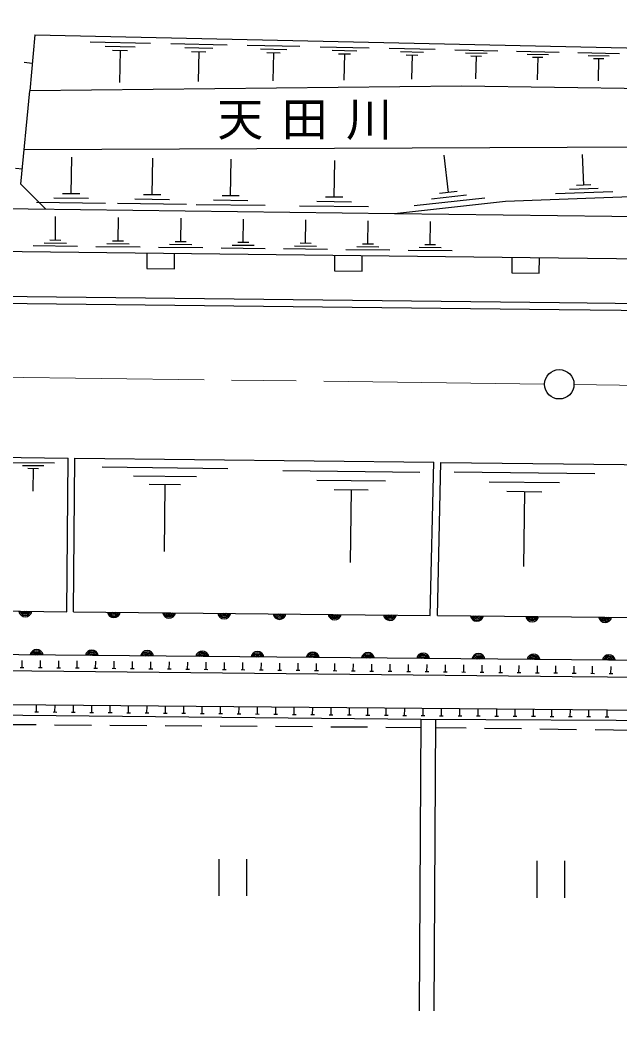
# Model space of a CAD drawing. Units: millimetres, scale not verified. Extents: x 40000 to 680000, y 20000 to 380000.
# Drawn here: x 437942 to 470532, y 256337 to 310851 of the extents above; entities that cross this region are included whole.
import ezdxf

# ---------------------------------------------------------------- set-up
doc = ezdxf.new("R2010")
doc.units = ezdxf.units.MM
doc.header["$LTSCALE"] = 1000
doc.linetypes.add('CHAIN', pattern=[18.5, 12, -1.5, 3.5, -1.5])
for name, color, linetype, lineweight in [('M-BGD', 7, 'Continuous', 25), ('M-BMK', 2, 'CHAIN', 13), ('M-BMK-SRVR', 3, 'Continuous', 25), ('M-STR-STRD', 7, 'Continuous', 25)]:
    doc.layers.add(name, color=color, linetype=linetype, lineweight=lineweight)
doc.layers.add('M-BMK-HTXT', color=7, linetype='Continuous')
doc.styles.add('ＭＳ ゴシック', font='')
doc.styles.get('ＭＳ ゴシック').set_extended_font_data('MS Gothic')

msp = doc.modelspace()

# ---------------------------------------------------------------- linework, layer by layer
at = {"layer": 'M-BGD'}
for p, q in [((438751, 310039), (438467, 307002)), ((441749, 309673), (445021, 309601)), ((442562, 309437), (444198, 309401)), ((442966, 309210), (443784, 309192)), ((443375, 309201), (443337, 307456)), ((446127, 309577), (449187, 309510)), ((446887, 309356), (448417, 309322)), ((447265, 309144), (448030, 309127)), ((447648, 309135), (447612, 307503)), ((450287, 309485), (453146, 309423)), ((450998, 309279), (452427, 309248)), ((454242, 309398), (456909, 309340)), ((454905, 309206), (456238, 309177)), ((458000, 309316), (460486, 309261)), ((458618, 309136), (459861, 309109)), ((461557, 309238), (463900, 309186)), ((464917, 309164), (467224, 309113)), ((438170, 308571), (438608, 308510)), ((451351, 309081), (452066, 309065)), ((451708, 309073), (451675, 307548)), ((455234, 309021), (455901, 309006)), ((455568, 309013), (455536, 307591)), ((458925, 308964), (459546, 308950)), ((459236, 308957), (459206, 307631)), ((462139, 309069), (463311, 309043)), ((462429, 308906), (463014, 308893)), ((462722, 308900), (462694, 307650)), ((465491, 308997), (466644, 308972)), ((465775, 308837), (466352, 308825)), ((466064, 308831), (466037, 307601)), ((468241, 309091), (470513, 309041)), ((468806, 308927), (469942, 308902)), ((469087, 308769), (469654, 308757)), ((469370, 308763), (469344, 307552)), ((437991, 301927), (438467, 307002)), ((440722, 301405), (440746, 303404)), ((445124, 301348), (445147, 303348)), ((449383, 301293), (449407, 303293)), ((455012, 301221), (455035, 303220)), ((461216, 301473), (460988, 303513)), ((468568, 301879), (468506, 303542)), ((437687, 302795), (438071, 302773)), ((437991, 301927), (439350, 300572)), ((461695, 301527), (460738, 301419)), ((470143, 301522), (467025, 301405)), ((469356, 301701), (467797, 301642)), ((468958, 301894), (468179, 301865)), ((442591, 300883), (438842, 300927)), ((441657, 301144), (439782, 301166)), ((441191, 301400), (440254, 301411)), ((446058, 301087), (444183, 301109)), ((445592, 301343), (444655, 301354)), ((450318, 301032), (448443, 301054)), ((449852, 301288), (448915, 301299)), ((455946, 300960), (454071, 300982)), ((455480, 301215), (454543, 301226)), ((463186, 301177), (459361, 300749)), ((462201, 301325), (460289, 301111)), ((446992, 300826), (443243, 300871)), ((451252, 300771), (447503, 300816)), ((456880, 300699), (453131, 300743)), ((439861, 298878), (439876, 300165)), ((443268, 298837), (443284, 300121)), ((446670, 298796), (446686, 300077)), ((450067, 298755), (450082, 300033)), ((453457, 298714), (453472, 299989)), ((456842, 298674), (456857, 299946)), ((460224, 298634), (460239, 299904)), ((440162, 298874), (439559, 298881)), ((443569, 298833), (442968, 298840)), ((446971, 298792), (446370, 298799)), ((450366, 298752), (449767, 298759)), ((441064, 298542), (438650, 298570)), ((440462, 298710), (439255, 298724)), ((444469, 298501), (442061, 298530)), ((443869, 298669), (442665, 298683)), ((447868, 298461), (445466, 298490)), ((447269, 298629), (446068, 298643)), ((451261, 298421), (448865, 298450)), ((450664, 298588), (449466, 298602)), ((454649, 298382), (452258, 298410)), ((454053, 298548), (452858, 298562)), ((453756, 298711), (453158, 298718)), ((458031, 298342), (455646, 298370)), ((457436, 298508), (456244, 298522)), ((457140, 298670), (456544, 298677)), ((461411, 298302), (459029, 298330)), ((460817, 298468), (459626, 298482)), ((460521, 298630), (459926, 298637)), ((421043, 287265), (440564, 287040)), ((437498, 286803), (439813, 286777)), ((440491, 278692), (440564, 287040)), ((440842, 278689), (440915, 287036)), ((440915, 287036), (460413, 286812)), ((460230, 278493), (460413, 286812)), ((460627, 278489), (460810, 286807)), ((438075, 286642), (439232, 286629)), ((438362, 286485), (438941, 286478)), ((438652, 286481), (438638, 285247)), ((442405, 286557), (449238, 286480)), ((452219, 286366), (459660, 286282)), ((461529, 286287), (469172, 286201)), ((444108, 286082), (447525, 286044)), ((454074, 285849), (457794, 285807)), ((463434, 285756), (467255, 285713)), ((444957, 285617), (446665, 285598)), ((445811, 285608), (445770, 281963)), ((454998, 285342), (456858, 285321)), ((455928, 285332), (455883, 281363)), ((464383, 285236), (466294, 285214)), ((465339, 285225), (465293, 281149)), ((420968, 278889), (440491, 278692)), ((440842, 278689), (460230, 278493)), ((438048, 275646), (438052, 276046)), ((439048, 275636), (439052, 276036)), ((440048, 275625), (440052, 276025)), ((441048, 275615), (441052, 276015)), ((442048, 275604), (442052, 276004)), ((443048, 275594), (443052, 275994)), ((444047, 275583), (444052, 275983)), ((445047, 275573), (445052, 275973)), ((446047, 275562), (446052, 275962)), ((447047, 275552), (447052, 275952)), ((448047, 275542), (448051, 275941)), ((449047, 275531), (449051, 275931)), ((450047, 275521), (450051, 275921)), ((451047, 275510), (451051, 275910)), ((452047, 275500), (452051, 275900)), ((453047, 275489), (453051, 275889)), ((454047, 275479), (454051, 275879)), ((455047, 275468), (455051, 275868)), ((456047, 275458), (456051, 275858)), ((457047, 275447), (457051, 275847)), ((438148, 275645), (437948, 275647)), ((439148, 275635), (438948, 275637)), ((440148, 275624), (439948, 275626)), ((441148, 275614), (440948, 275616)), ((442148, 275603), (441948, 275605)), ((443148, 275593), (442948, 275595)), ((444147, 275582), (443948, 275584)), ((445147, 275572), (444947, 275574)), ((446147, 275561), (445947, 275564)), ((447147, 275551), (446947, 275553)), ((448147, 275540), (447947, 275543)), ((449147, 275530), (448947, 275532)), ((450147, 275520), (449947, 275522)), ((451147, 275509), (450947, 275511)), ((452147, 275499), (451947, 275501)), ((453147, 275488), (452947, 275490)), ((454147, 275478), (453947, 275480)), ((455147, 275467), (454947, 275469)), ((456147, 275457), (455947, 275459)), ((457147, 275446), (456947, 275448)), ((458147, 275436), (457947, 275438)), ((458047, 275437), (458051, 275837)), ((459147, 275425), (458947, 275427)), ((459047, 275426), (459051, 275826)), ((460147, 275415), (459947, 275417)), ((460047, 275416), (460051, 275816)), ((461147, 275404), (460947, 275406)), ((461047, 275405), (461051, 275805)), ((462147, 275394), (461947, 275396)), ((462047, 275395), (462051, 275795)), ((463146, 275383), (462946, 275385)), ((463046, 275384), (463051, 275784)), ((464146, 275373), (463946, 275375)), ((464046, 275374), (464051, 275774)), ((465146, 275362), (464946, 275365)), ((465046, 275364), (465051, 275763)), ((466146, 275352), (465946, 275354)), ((466046, 275353), (466050, 275753)), ((467146, 275342), (466946, 275344)), ((467046, 275343), (467050, 275743)), ((468146, 275331), (467946, 275333)), ((468046, 275332), (468050, 275732)), ((469146, 275322), (468946, 275324)), ((469046, 275323), (469050, 275723)), ((470146, 275312), (469946, 275314)), ((470046, 275313), (470050, 275713)), ((438937, 273229), (438737, 273231)), ((438837, 273230), (438841, 273630)), ((439937, 273220), (439737, 273221)), ((439837, 273221), (439841, 273620)), ((440937, 273210), (440737, 273212)), ((440837, 273211), (440841, 273611)), ((441937, 273200), (441737, 273202)), ((441837, 273201), (441841, 273601)), ((442937, 273190), (442737, 273192)), ((442837, 273191), (442841, 273591)), ((443937, 273180), (443737, 273182)), ((443837, 273181), (443841, 273581)), ((444937, 273170), (444737, 273172)), ((444837, 273171), (444841, 273571)), ((445937, 273161), (445737, 273163)), ((445837, 273162), (445841, 273562)), ((446937, 273151), (446737, 273153)), ((446837, 273152), (446840, 273552)), ((447936, 273141), (447736, 273143)), ((447836, 273142), (447840, 273542)), ((448936, 273131), (448736, 273133)), ((448836, 273132), (448840, 273532)), ((449936, 273121), (449736, 273123)), ((449836, 273122), (449840, 273522)), ((450836, 273112), (450840, 273512)), ((451836, 273103), (451840, 273503)), ((452836, 273093), (452840, 273493)), ((453836, 273083), (453840, 273483)), ((454836, 273073), (454840, 273473)), ((455836, 273063), (455840, 273463)), ((456836, 273053), (456840, 273453)), ((457836, 273044), (457840, 273444)), ((458836, 273034), (458840, 273434)), ((459836, 273024), (459838, 273424)), ((460836, 273019), (460838, 273419)), ((461836, 273013), (461838, 273413)), ((462836, 273007), (462838, 273407)), ((463836, 273001), (463838, 273401)), ((464836, 272995), (464838, 273395)), ((465836, 272990), (465838, 273390)), ((466836, 272984), (466838, 273384)), ((467836, 272978), (467838, 273378)), ((468836, 272972), (468838, 273372)), ((469836, 272966), (469838, 273366)), ((450936, 273111), (450736, 273113)), ((451936, 273102), (451736, 273104)), ((452936, 273092), (452736, 273094)), ((453936, 273082), (453736, 273084)), ((454936, 273072), (454736, 273074)), ((455936, 273062), (455736, 273064)), ((456936, 273052), (456736, 273054)), ((457936, 273043), (457736, 273045)), ((458936, 273033), (458736, 273035)), ((459718, 272856), (459633, 256996)), ((459936, 273024), (459736, 273025)), ((460509, 272852), (460424, 256992)), ((460936, 273018), (460736, 273019)), ((461936, 273012), (461736, 273013)), ((462936, 273006), (462736, 273008)), ((463936, 273001), (463736, 273002)), ((464936, 272995), (464736, 272996)), ((465936, 272989), (465736, 272990)), ((466936, 272983), (466736, 272984)), ((467936, 272977), (467736, 272978)), ((468936, 272971), (468736, 272973)), ((469936, 272966), (469736, 272967)), ((436926, 272565), (438821, 272551)), ((439821, 272544), (441821, 272530)), ((442821, 272523), (444821, 272510)), ((445821, 272503), (447821, 272489)), ((448821, 272482), (450821, 272468)), ((451821, 272461), (453821, 272447)), ((454821, 272440), (456821, 272426)), ((457821, 272419), (459715, 272405)), ((460507, 272397), (462179, 272374)), ((463179, 272361), (465179, 272334)), ((466179, 272320), (468179, 272293)), ((469179, 272279), (471178, 272252)), ((448741, 265244), (448741, 263244)), ((450241, 265244), (450241, 263244)), ((466025, 265142), (466025, 263142)), ((467525, 265142), (467525, 263142))]:
    msp.add_line(p, q, dxfattribs=at)
for points in [[(564009, 310851), (564009, 310026), (553128, 308950), (505402, 307537), (477086, 307037), (461928, 307262), (438467, 307002)], [(438751, 310039), (477486, 309188), (505420, 309385), (564009, 310851)], [(438168, 303813), (492973, 304046), (515985, 304921), (550954, 305697), (568447, 306496)], [(458290, 300327), (464324, 301003), (480822, 301625), (517701, 301344), (545301, 302604), (568384, 302466)], [(418470, 300841), (458290, 300327), (520276, 299581)], [(365082, 299132), (367518, 299108), (467187, 297934), (568294, 296764)], [(444836, 298197), (444826, 297343), (446327, 297325), (446337, 298179)], [(455033, 298077), (455023, 297223), (456523, 297205), (456533, 298059)], [(464662, 297964), (464652, 297109), (466152, 297092), (466163, 297946)], [(460810, 286807), (467468, 286731), (480629, 286587)], [(460627, 278489), (467903, 278416), (480547, 278291)], [(293161, 277895), (350506, 277201), (351944, 276362), (367796, 276222), (467938, 275173), (567940, 274227)], [(567955, 275170), (467905, 276071), (367784, 276982), (351929, 277108)], [(293141, 275729), (350257, 275140), (351969, 274400), (367771, 274262), (467962, 273378), (567911, 272390)], [(294315, 275716), (349632, 274470), (351548, 273887), (411054, 273335), (459718, 272856), (473859, 272774), (511759, 272489), (539510, 272222), (539386, 256337)]]:
    msp.add_lwpolyline(points, dxfattribs=at)
for centre, radius, start, end in [((438230, 278769), 354, 188.2192, 350.6244), ((438230, 278769), 283, 190.4433, 348.4004), ((438230, 278769), 212, 194.1896, 344.6541), ((438230, 278769), 142, 201.9013, 336.9423), ((438230, 278769), 100, 212.219, 326.6247), ((438230, 278769), 100, 212.219, 326.6247), ((443037, 278721), 354, 188.2192, 350.6244), ((443037, 278721), 283, 190.4433, 348.4004), ((443037, 278721), 212, 194.1896, 344.6541), ((443037, 278721), 142, 201.9013, 336.9423), ((443037, 278721), 100, 212.219, 326.6247), ((443037, 278721), 100, 212.219, 326.6247), ((446037, 278691), 354, 188.2192, 350.6244), ((446037, 278691), 283, 190.4433, 348.4004), ((446037, 278691), 212, 194.1896, 344.6541), ((446037, 278691), 142, 201.9013, 336.9423), ((446037, 278691), 100, 212.219, 326.6247), ((446037, 278691), 100, 212.219, 326.6247), ((449036, 278660), 354, 188.2192, 350.6244), ((449036, 278660), 283, 190.4433, 348.4004), ((449036, 278660), 212, 194.1896, 344.6541), ((449036, 278660), 142, 201.9013, 336.9423), ((449036, 278660), 100, 212.219, 326.6247), ((449036, 278660), 100, 212.219, 326.6247), ((452036, 278630), 354, 188.2192, 350.6244), ((452036, 278630), 283, 190.4433, 348.4004), ((452036, 278630), 212, 194.1896, 344.6541), ((452036, 278630), 142, 201.9013, 336.9423), ((452036, 278630), 100, 212.219, 326.6247), ((452036, 278630), 100, 212.219, 326.6247), ((455036, 278600), 354, 188.2192, 350.6244), ((455036, 278600), 283, 190.4433, 348.4004), ((455036, 278600), 212, 194.1896, 344.6541), ((455036, 278600), 142, 201.9013, 336.9423), ((455036, 278600), 100, 212.219, 326.6247), ((455036, 278600), 100, 212.219, 326.6247), ((458036, 278570), 354, 188.2192, 350.6244), ((458036, 278570), 283, 190.4433, 348.4004), ((458036, 278570), 212, 194.1896, 344.6541), ((458036, 278570), 142, 201.9013, 336.9423), ((458036, 278570), 100, 212.219, 326.6247), ((458036, 278570), 100, 212.219, 326.6247), ((462766, 278522), 354, 188.2192, 350.6244), ((462766, 278522), 283, 190.4433, 348.4004), ((462766, 278522), 212, 194.1896, 344.6541), ((462766, 278522), 142, 201.9013, 336.9423), ((462766, 278522), 100, 212.219, 326.6247), ((462766, 278522), 100, 212.219, 326.6247), ((465766, 278492), 354, 188.2192, 350.6244), ((465766, 278492), 283, 190.4433, 348.4004), ((465766, 278492), 212, 194.1896, 344.6541), ((465766, 278492), 142, 201.9013, 336.9423), ((465766, 278492), 100, 212.219, 326.6247), ((465766, 278492), 100, 212.219, 326.6247), ((469725, 278452), 354, 188.2322, 350.6373), ((469725, 278452), 283, 190.4562, 348.4133), ((469725, 278452), 212, 194.2025, 344.667), ((469725, 278452), 142, 201.9143, 336.9552), ((469725, 278452), 100, 212.2319, 326.6376), ((469725, 278452), 100, 212.2319, 326.6376), ((438843, 276281), 354, 8.2763, 170.6815), ((438843, 276281), 283, 10.5004, 168.4575), ((438843, 276281), 212, 14.2467, 164.7111), ((438843, 276281), 142, 21.9584, 156.9994), ((441843, 276254), 354, 8.2763, 170.6815), ((441843, 276254), 283, 10.5004, 168.4575), ((441843, 276254), 212, 14.2467, 164.7111), ((441843, 276254), 142, 21.9584, 156.9994), ((444843, 276227), 354, 8.2763, 170.6815), ((444843, 276227), 283, 10.5004, 168.4575), ((444843, 276227), 212, 14.2467, 164.7111), ((447843, 276199), 354, 8.2763, 170.6815), ((447843, 276199), 283, 10.5004, 168.4575), ((447843, 276199), 212, 14.2467, 164.7111), ((450843, 276172), 354, 8.2763, 170.6815), ((450843, 276172), 283, 10.5004, 168.4575), ((453842, 276145), 354, 8.2763, 170.6815), ((453842, 276145), 283, 10.5004, 168.4575), ((456842, 276118), 354, 8.2763, 170.6815), ((456842, 276118), 283, 10.5004, 168.4575), ((459842, 276090), 354, 8.2763, 170.6815), ((462842, 276063), 354, 8.2763, 170.6815), ((465842, 276036), 354, 8.2763, 170.6815), ((438843, 276281), 100, 32.2761, 146.6817), ((438843, 276281), 100, 32.2761, 146.6817), ((441843, 276254), 100, 32.2761, 146.6817), ((441843, 276254), 100, 32.2761, 146.6817), ((444843, 276227), 142, 21.9584, 156.9994), ((444843, 276227), 100, 32.2761, 146.6817), ((444843, 276227), 100, 32.2761, 146.6817), ((447843, 276199), 142, 21.9584, 156.9994), ((447843, 276199), 100, 32.2761, 146.6817), ((447843, 276199), 100, 32.2761, 146.6817), ((450843, 276172), 212, 14.2467, 164.7111), ((450843, 276172), 142, 21.9584, 156.9994), ((450843, 276172), 100, 32.2761, 146.6817), ((450843, 276172), 100, 32.2761, 146.6817), ((453842, 276145), 212, 14.2467, 164.7111), ((453842, 276145), 142, 21.9584, 156.9994), ((453842, 276145), 100, 32.2761, 146.6817), ((453842, 276145), 100, 32.2761, 146.6817), ((456842, 276118), 212, 14.2467, 164.7111), ((456842, 276118), 142, 21.9584, 156.9994), ((456842, 276118), 100, 32.2761, 146.6817), ((456842, 276118), 100, 32.2761, 146.6817), ((459842, 276090), 283, 10.5004, 168.4575), ((459842, 276090), 212, 14.2467, 164.7111), ((459842, 276090), 142, 21.9584, 156.9994), ((459842, 276090), 100, 32.2761, 146.6817), ((459842, 276090), 100, 32.2761, 146.6817), ((462842, 276063), 283, 10.5004, 168.4575), ((462842, 276063), 212, 14.2467, 164.7111), ((462842, 276063), 142, 21.9584, 156.9994), ((462842, 276063), 100, 32.2761, 146.6817), ((462842, 276063), 100, 32.2761, 146.6817), ((465842, 276036), 283, 10.5004, 168.4575), ((465842, 276036), 212, 14.2467, 164.7111), ((465842, 276036), 142, 21.9584, 156.9994), ((465842, 276036), 100, 32.2761, 146.6817), ((465842, 276036), 100, 32.2761, 146.6817), ((469932, 275999), 354, 8.2813, 170.6865), ((469932, 275999), 283, 10.5054, 168.4625), ((469932, 275999), 212, 14.2517, 164.7162), ((469932, 275999), 142, 21.9634, 157.0044), ((469932, 275999), 100, 32.2811, 146.6868), ((469932, 275999), 100, 32.2811, 146.6868)]:
    msp.add_arc(centre, radius, start, end, dxfattribs=at)
at = {"layer": 'M-BMK'}
for p, q in [((466436, 291063), (368159, 292309)), ((567383, 289657), (468036, 291042))]:
    msp.add_line(p, q, dxfattribs=at)
at = {"layer": 'M-BMK-SRVR'}
msp.add_circle((467236, 291053), 800, dxfattribs=at)
at = {"layer": 'M-STR-STRD'}
for p, q in [((367636, 296619), (467241, 295499)), ((467240, 295499), (568256, 294418))]:
    msp.add_line(p, q, dxfattribs=at)
msp.add_lwpolyline([(282537, 297201), (367632, 296235), (467236, 295115), (568252, 294034)], dxfattribs=at)

# ---------------------------------------------------------------- texts
at = {"layer": 'M-BMK-HTXT', "insert": (453906, 304332), "char_height": 1833, "attachment_point": 8, "style": 'ＭＳ ゴシック'}
msp.add_mtext('\\T1.4;天田川', dxfattribs=at)

doc.saveas('drawing.dxf')
